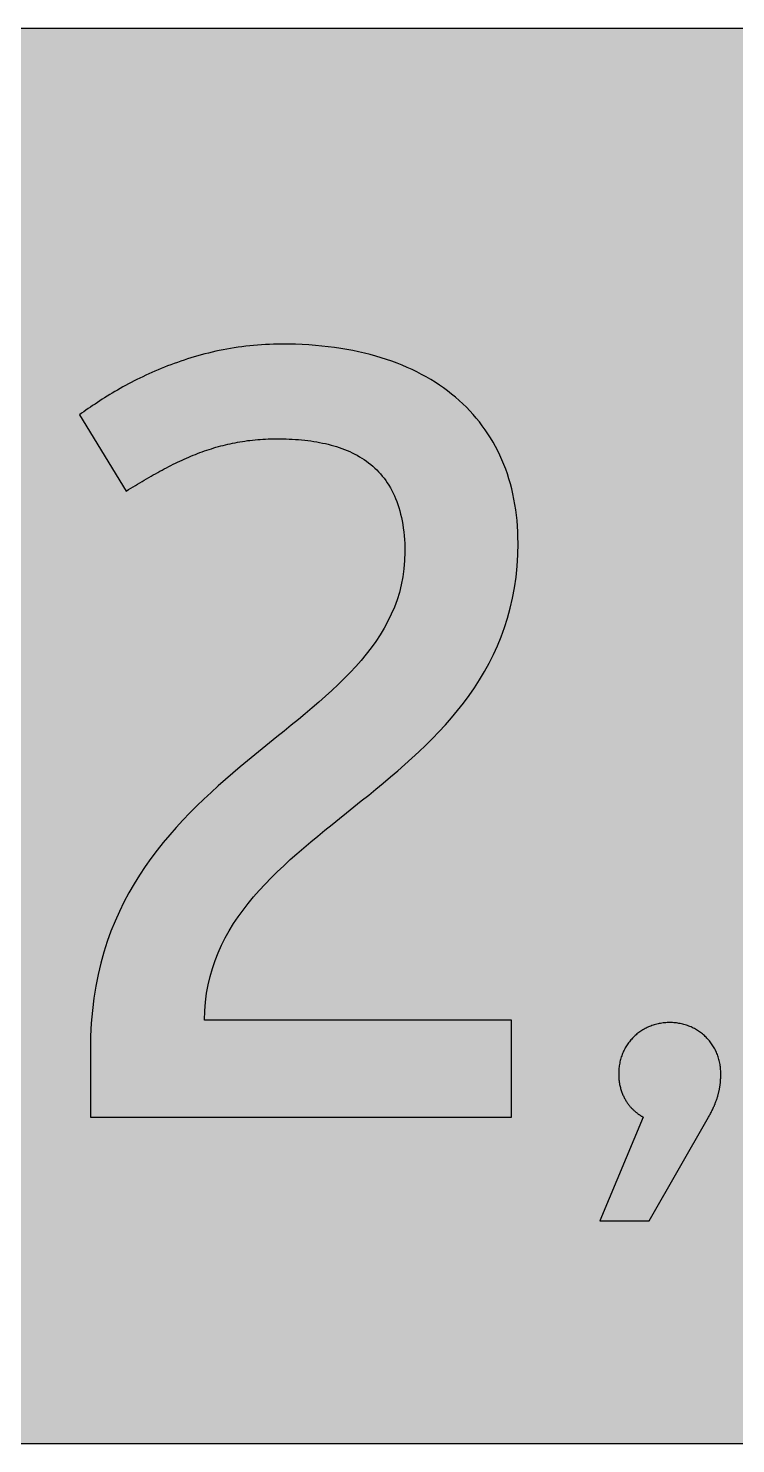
# Model space of a CAD drawing. Header units: millimetres. Extents: x 0 to 183, y 0 to 92.
# Drawn here: x 91.8 to 137.6, y 0.1 to 91.8 of the extents above; entities that cross this region are included whole.
import ezdxf

# ---------------------------------------------------------------- set-up
doc = ezdxf.new("R2010")
doc.units = ezdxf.units.MM

msp = doc.modelspace()

# ---------------------------------------------------------------- hatches: boundary and pattern name
for color, points in [(254, [(14.1633, 0.0536), (13.9878, 0.0533), (13.8125, 0.0559), (13.6373, 0.061), (13.462, 0.0686), (13.2893, 0.0787), (13.114, 0.0914), (12.9413, 0.1041), (12.7686, 0.1219), (12.5959, 0.1397), (12.4231, 0.16), (12.2504, 0.1829), (12.0777, 0.2057), (11.9075, 0.2337), (11.7373, 0.2616), (11.5672, 0.2921), (11.397, 0.3251), (11.2268, 0.3607), (11.0592, 0.3988), (10.8915, 0.4369), (10.7239, 0.4775), (10.5562, 0.5207), (10.3886, 0.5664), (10.2235, 0.6121), (10.0584, 0.6629), (9.8933, 0.7137), (9.7307, 0.7671), (9.5682, 0.8204), (9.4056, 0.8788), (9.2431, 0.9373), (9.083, 0.9982), (8.923, 1.0617), (8.763, 1.1252), (8.6055, 1.1938), (8.4455, 1.2624), (8.2906, 1.331), (8.1331, 1.4046), (7.9781, 1.4783), (7.8232, 1.5545), (7.6708, 1.6332), (7.5184, 1.7145), (7.366, 1.7958), (7.2161, 1.8796), (7.0663, 1.966), (6.919, 2.0523), (6.7716, 2.1438), (6.6243, 2.2352), (6.4795, 2.3266), (6.3348, 2.4232), (6.19, 2.5197), (6.0477, 2.6187), (5.908, 2.7178), (5.7683, 2.8194), (5.6286, 2.9235), (5.4915, 3.0302), (5.3543, 3.1369), (5.2197, 3.2461), (5.0851, 3.3579), (4.953, 3.4722), (4.8209, 3.5865), (4.6914, 3.7033), (4.5644, 3.8202), (4.4348, 3.9395), (4.3104, 4.0615), (4.1859, 4.1859), (4.0615, 4.3104), (3.9395, 4.4348), (3.8202, 4.5618), (3.7033, 4.6914), (3.5865, 4.8209), (3.4722, 4.953), (3.3579, 5.0851), (3.2487, 5.2197), (3.1369, 5.3543), (3.0302, 5.4915), (2.9235, 5.6286), (2.8194, 5.7683), (2.7178, 5.908), (2.6187, 6.0477), (2.5197, 6.19), (2.4232, 6.3348), (2.3266, 6.477), (2.2352, 6.6243), (2.1438, 6.7691), (2.0523, 6.9164), (1.966, 7.0663), (1.8796, 7.2161), (1.7958, 7.366), (1.7145, 7.5184), (1.6332, 7.6708), (1.5545, 7.8232), (1.4783, 7.9781), (1.4046, 8.1331), (1.331, 8.2906), (1.2598, 8.4455), (1.1913, 8.603), (1.1252, 8.763), (1.0592, 8.923), (0.9982, 9.083), (0.9373, 9.2431), (0.8763, 9.4056), (0.8204, 9.5682), (0.7645, 9.7307), (0.7112, 9.8933), (0.6604, 10.0584), (0.6121, 10.2235), (0.5639, 10.3911), (0.5207, 10.5562), (0.4775, 10.7239), (0.4343, 10.8915), (0.3962, 11.0592), (0.3607, 11.2268), (0.3251, 11.397), (0.2921, 11.5672), (0.2616, 11.7373), (0.2311, 11.9075), (0.2057, 12.0802), (0.1803, 12.2504), (0.1575, 12.4231), (0.1372, 12.5959), (0.1194, 12.7686), (0.1041, 12.9413), (0.0889, 13.1166), (0.0787, 13.2893), (0.0686, 13.4645), (0.061, 13.6373), (0.0559, 13.8125), (0.0508, 13.9878), (0.0508, 14.163), (0.0522, 77.6647), (0.0508, 77.8383), (0.0559, 78.0136), (0.061, 78.1888), (0.0686, 78.3641), (0.0787, 78.5368), (0.0889, 78.7121), (0.1041, 78.8848), (0.1194, 79.0575), (0.1372, 79.2302), (0.1575, 79.4029), (0.1803, 79.5757), (0.2057, 79.7458), (0.2311, 79.9186), (0.2616, 80.0887), (0.2921, 80.2589), (0.3251, 80.4291), (0.3607, 80.5967), (0.3962, 80.7669), (0.4343, 80.9346), (0.4775, 81.1022), (0.5207, 81.2698), (0.5639, 81.4349), (0.6121, 81.6026), (0.6604, 81.7677), (0.7112, 81.9302), (0.7645, 82.0953), (0.8204, 82.2579), (0.8763, 82.4205), (0.9373, 82.583), (0.9982, 82.743), (1.0592, 82.9031), (1.1252, 83.0631), (1.1913, 83.2206), (1.2598, 83.378), (1.331, 83.5355), (1.4046, 83.693), (1.4783, 83.8479), (1.5545, 84.0003), (1.6332, 84.1553), (1.7145, 84.3077), (1.7958, 84.4601), (1.8796, 84.6099), (1.966, 84.7598), (2.0523, 84.9071), (2.1438, 85.0544), (2.2352, 85.2018), (2.3266, 85.3465), (2.4232, 85.4913), (2.5197, 85.6336), (2.6187, 85.7758), (2.7178, 85.918), (2.8194, 86.0577), (2.9235, 86.1974), (3.0302, 86.3346), (3.1369, 86.4692), (3.2487, 86.6064), (3.3579, 86.7385), (3.4722, 86.8731), (3.5865, 87.0026), (3.7033, 87.1322), (3.8202, 87.2617), (3.9395, 87.3887), (4.0615, 87.5157), (4.1859, 87.6402), (4.3104, 87.7646), (4.4348, 87.884), (4.5644, 88.0059), (4.6914, 88.1228), (4.8209, 88.2396), (4.953, 88.3539), (5.0851, 88.4657), (5.2197, 88.5774), (5.3543, 88.6866), (5.4915, 88.7959), (5.6286, 88.9), (5.7683, 89.0041), (5.908, 89.1083), (6.0477, 89.2073), (6.19, 89.3064), (6.3348, 89.4029), (6.4795, 89.4994), (6.6243, 89.5909), (6.7716, 89.6823), (6.919, 89.7712), (7.0663, 89.8601), (7.2161, 89.9465), (7.366, 90.0303), (7.5184, 90.1116), (7.6708, 90.1929), (7.8232, 90.2691), (7.9781, 90.3478), (8.1331, 90.4215), (8.2906, 90.4951), (8.4455, 90.5637), (8.6055, 90.6323), (8.763, 90.7009), (8.923, 90.7644), (9.083, 90.8279), (9.2431, 90.8888), (9.4056, 90.9472), (9.5682, 91.0057), (9.7307, 91.059), (9.8933, 91.1123), (10.0584, 91.1657), (10.2235, 91.2139), (10.3886, 91.2597), (10.5562, 91.3054), (10.7239, 91.3486), (10.8915, 91.3892), (11.0592, 91.4298), (11.2268, 91.4654), (11.397, 91.501), (11.5672, 91.534), (11.7373, 91.5645), (11.9075, 91.5924), (12.0777, 91.6203), (12.2504, 91.6432), (12.4231, 91.6661), (12.5959, 91.6864), (12.7686, 91.7067), (12.9413, 91.7219), (13.114, 91.7346), (13.2893, 91.7473), (13.462, 91.7575), (13.6373, 91.7651), (13.8125, 91.7702), (13.9878, 91.7727), (14.163, 91.7753), (169.3855, 91.7758), (169.5602, 91.7727), (169.7355, 91.7702), (169.9108, 91.7651), (170.0835, 91.7575), (170.2587, 91.7473), (170.4315, 91.7346), (170.6067, 91.7219), (170.7794, 91.7067), (170.9522, 91.6864), (171.1249, 91.6661), (171.2976, 91.6432), (171.4678, 91.6203), (171.6405, 91.5924), (171.8107, 91.5645), (171.9809, 91.534), (172.151, 91.501), (172.3187, 91.4654), (172.4889, 91.4298), (172.6565, 91.3892), (172.8241, 91.3486), (172.9918, 91.3054), (173.1569, 91.2597), (173.3245, 91.2139), (173.4896, 91.1657), (173.6522, 91.1123), (173.8173, 91.059), (173.9798, 91.0057), (174.1424, 90.9472), (174.305, 90.8888), (174.465, 90.8279), (174.625, 90.7644), (174.785, 90.7009), (174.9425, 90.6323), (175.1025, 90.5637), (175.2575, 90.4951), (175.4149, 90.4215), (175.5699, 90.3478), (175.7248, 90.2691), (175.8772, 90.1929), (176.0296, 90.1116), (176.182, 90.0303), (176.3319, 89.9465), (176.4817, 89.8601), (176.6291, 89.7712), (176.7764, 89.6823), (176.9237, 89.5909), (177.0685, 89.4994), (177.2133, 89.4029), (177.358, 89.3064), (177.5003, 89.2073), (177.64, 89.1083), (177.7797, 89.0041), (177.9194, 88.9), (178.0565, 88.7959), (178.1937, 88.6866), (178.3283, 88.5774), (178.4629, 88.4657), (178.595, 88.3539), (178.7271, 88.2396), (178.8566, 88.1228), (178.9836, 88.0059), (179.1132, 87.884), (179.2376, 87.7646), (179.3621, 87.6402), (179.4866, 87.5157), (179.6085, 87.3887), (179.7279, 87.2617), (179.8447, 87.1322), (179.9615, 87.0026), (180.0758, 86.8731), (180.1901, 86.7385), (180.2994, 86.6064), (180.4111, 86.4692), (180.5178, 86.3346), (180.6245, 86.1974), (180.7261, 86.0577), (180.8302, 85.918), (180.9293, 85.7758), (181.0283, 85.6336), (181.1249, 85.4913), (181.2214, 85.3465), (181.3128, 85.2018), (181.4043, 85.0544), (181.4957, 84.9071), (181.5821, 84.7598), (181.6684, 84.6099), (181.7522, 84.4601), (181.8335, 84.3077), (181.9148, 84.1553), (181.991, 84.0003), (182.0697, 83.8479), (182.1434, 83.693), (182.2145, 83.5355), (182.2856, 83.378), (182.3542, 83.2206), (182.4228, 83.0631), (182.4863, 82.9031), (182.5498, 82.743), (182.6108, 82.583), (182.6692, 82.4205), (182.7276, 82.2579), (182.7809, 82.0953), (182.8343, 81.9302), (182.8851, 81.7677), (182.9359, 81.6026), (182.9816, 81.4349), (183.0273, 81.2698), (183.0705, 81.1022), (183.1111, 80.9346), (183.1492, 80.7669), (183.1873, 80.5967), (183.2229, 80.4291), (183.2559, 80.2589), (183.2864, 80.0887), (183.3143, 79.9186), (183.3397, 79.7458), (183.3651, 79.5757), (183.388, 79.4029), (183.4083, 79.2302), (183.4261, 79.0575), (183.4413, 78.8848), (183.4566, 78.7121), (183.4693, 78.5368), (183.4769, 78.3641), (183.4845, 78.1888), (183.4921, 78.0136), (183.4947, 77.8383), (183.4947, 77.663), (183.4967, 14.1647), (183.4947, 13.9878), (183.4921, 13.8125), (183.4845, 13.6373), (183.4769, 13.4645), (183.4693, 13.2893), (183.4566, 13.1166), (183.4413, 12.9413), (183.4261, 12.7686), (183.4083, 12.5959), (183.388, 12.4231), (183.3651, 12.2504), (183.3397, 12.0802), (183.3143, 11.9075), (183.2864, 11.7373), (183.2559, 11.5672), (183.2229, 11.397), (183.1873, 11.2268), (183.1492, 11.0592), (183.1111, 10.8915), (183.0705, 10.7239), (183.0273, 10.5562), (182.9816, 10.3911), (182.9359, 10.2235), (182.8851, 10.0584), (182.8343, 9.8933), (182.7809, 9.7307), (182.7276, 9.5682), (182.6692, 9.4056), (182.6108, 9.2431), (182.5498, 9.083), (182.4863, 8.923), (182.4228, 8.763), (182.3542, 8.603), (182.2856, 8.4455), (182.2145, 8.2906), (182.1434, 8.1331), (182.0697, 7.9781), (181.991, 7.8232), (181.9148, 7.6708), (181.8335, 7.5184), (181.7522, 7.366), (181.6684, 7.2161), (181.5821, 7.0663), (181.4957, 6.9164), (181.4043, 6.7691), (181.3128, 6.6243), (181.2214, 6.477), (181.1249, 6.3348), (181.0283, 6.19), (180.9293, 6.0477), (180.8302, 5.908), (180.7261, 5.7683), (180.6245, 5.6286), (180.5178, 5.4915), (180.4111, 5.3543), (180.2994, 5.2197), (180.1901, 5.0851), (180.0758, 4.953), (179.9615, 4.8209), (179.8447, 4.6914), (179.7279, 4.5618), (179.6085, 4.4348), (179.4866, 4.3104), (179.3621, 4.1859), (179.2376, 4.0615), (179.1132, 3.9395), (178.9836, 3.8202), (178.8566, 3.7033), (178.7271, 3.5865), (178.595, 3.4722), (178.4629, 3.3579), (178.3283, 3.2461), (178.1937, 3.1369), (178.0565, 3.0302), (177.9194, 2.9235), (177.7797, 2.8194), (177.64, 2.7178), (177.5003, 2.6187), (177.358, 2.5197), (177.2133, 2.4232), (177.0685, 2.3266), (176.9237, 2.2352), (176.7764, 2.1438), (176.6291, 2.0523), (176.4817, 1.966), (176.3319, 1.8796), (176.182, 1.7958), (176.0296, 1.7145), (175.8772, 1.6332), (175.7248, 1.5545), (175.5699, 1.4783), (175.4149, 1.4046), (175.2575, 1.331), (175.1025, 1.2624), (174.9425, 1.1938), (174.785, 1.1252), (174.625, 1.0617), (174.465, 0.9982), (174.305, 0.9373), (174.1424, 0.8788), (173.9798, 0.8204), (173.8173, 0.7671), (173.6522, 0.7137), (173.4896, 0.6629), (173.3245, 0.6121), (173.1569, 0.5664), (172.9918, 0.5207), (172.8241, 0.4775), (172.6565, 0.4369), (172.4889, 0.3988), (172.3187, 0.3607), (172.151, 0.3251), (171.9809, 0.2921), (171.8107, 0.2616), (171.6405, 0.2337), (171.4678, 0.2057), (171.2976, 0.1829), (171.1249, 0.16), (170.9522, 0.1397), (170.7794, 0.1219), (170.6067, 0.1041), (170.4315, 0.0914), (170.2587, 0.0787), (170.0835, 0.0686), (169.9108, 0.061), (169.7355, 0.0559), (169.5602, 0.0533), (169.385, 0.0533)]), (59, [(107.8618, 65.1753), (108.0694, 65.1739), (108.2751, 65.1688), (108.4809, 65.1637), (108.6866, 65.1561), (108.8898, 65.1459), (109.093, 65.1332), (109.2937, 65.1205), (109.4943, 65.1027), (109.6924, 65.0824), (109.8906, 65.0596), (110.0861, 65.0342), (110.2792, 65.0037), (110.4722, 64.9732), (110.6627, 64.9402), (110.8507, 64.9021), (111.0361, 64.8614), (111.2215, 64.8183), (111.4019, 64.77), (111.5822, 64.7192), (111.76, 64.6659), (111.9353, 64.6074), (112.108, 64.5465), (112.2807, 64.483), (112.4483, 64.4144), (112.6134, 64.3433), (112.776, 64.2671), (112.936, 64.1883), (113.091, 64.1045), (113.2459, 64.0156), (113.3983, 63.9242), (113.5456, 63.8277), (113.6904, 63.7286), (113.8301, 63.6219), (113.9698, 63.5127), (114.1044, 63.4009), (114.234, 63.2816), (114.3635, 63.1596), (114.4854, 63.0326), (114.6073, 62.9006), (114.7242, 62.7634), (114.8359, 62.6212), (114.9452, 62.4738), (115.0493, 62.3214), (115.1509, 62.164), (115.2449, 62.0014), (115.3389, 61.8338), (115.4252, 61.661), (115.509, 61.4832), (115.5878, 61.3004), (115.664, 61.1099), (115.7326, 60.9143), (115.7986, 60.7136), (115.8596, 60.5079), (115.9129, 60.2945), (115.9637, 60.0761), (116.0094, 59.8526), (116.0501, 59.624), (116.0856, 59.3852), (116.1161, 59.1439), (116.1415, 58.895), (116.1593, 58.641), (116.1745, 58.3794), (116.1821, 58.1101), (116.1847, 57.8358), (116.1694, 57.2846), (116.1263, 56.7487), (116.0551, 56.2254), (115.9561, 55.7149), (115.8316, 55.2196), (115.6818, 54.7345), (115.5065, 54.262), (115.3084, 53.7997), (115.0899, 53.3476), (114.8486, 52.9057), (114.5845, 52.4713), (114.3025, 52.0471), (114.0028, 51.6306), (113.6853, 51.2191), (113.35, 50.8152), (112.9995, 50.4165), (112.6338, 50.0228), (112.2553, 49.6341), (111.8616, 49.2506), (111.4552, 48.8671), (111.0412, 48.4886), (110.6145, 48.1127), (110.1776, 47.7368), (109.7331, 47.3608), (109.2835, 46.9849), (108.8238, 46.609), (108.3615, 46.2331), (107.8916, 45.8546), (107.4191, 45.4736), (106.9442, 45.0875), (106.4692, 44.6989), (105.9917, 44.3078), (105.5141, 43.909), (105.0366, 43.5051), (104.5616, 43.0962), (104.0892, 42.6796), (103.6218, 42.2554), (103.157, 41.8211), (102.6998, 41.3791), (102.2477, 40.9296), (101.8032, 40.4673), (101.3663, 39.9948), (100.9421, 39.5122), (100.5256, 39.0169), (100.1192, 38.5089), (99.728, 37.9857), (99.347, 37.4523), (98.9813, 36.9011), (98.6307, 36.3347), (98.2955, 35.7556), (97.978, 35.1561), (97.6782, 34.5415), (97.3963, 33.909), (97.1347, 33.2588), (96.8934, 32.5882), (96.6724, 31.8973), (96.4743, 31.1861), (96.299, 30.4571), (96.1492, 29.7028), (96.0247, 28.9281), (95.9256, 28.1305), (95.8545, 27.3075), (95.8113, 26.4643), (95.7961, 25.593), (95.7972, 21.2203), (123.1015, 21.2203), (123.1015, 27.4983), (103.2055, 27.4983), (103.218, 28.0949), (103.2637, 28.6766), (103.3348, 29.243), (103.4313, 29.7942), (103.5558, 30.3327), (103.7057, 30.8559), (103.8809, 31.3665), (104.0765, 31.8668), (104.2975, 32.3545), (104.5362, 32.832), (104.7979, 33.2969), (105.0798, 33.7541), (105.3795, 34.2011), (105.6945, 34.638), (106.0298, 35.0698), (106.3803, 35.4914), (106.7435, 35.908), (107.122, 36.3169), (107.5131, 36.7208), (107.917, 37.117), (108.331, 37.5107), (108.7577, 37.9019), (109.1895, 38.288), (109.634, 38.6715), (110.0836, 39.0525), (110.5408, 39.431), (111.0031, 39.8094), (111.4679, 40.1879), (111.9403, 40.5663), (112.4128, 40.9448), (112.8878, 41.3233), (113.3627, 41.7068), (113.8403, 42.0903), (114.3152, 42.4764), (114.7877, 42.8676), (115.2576, 43.2638), (115.7249, 43.6626), (116.1872, 44.0665), (116.6444, 44.4779), (117.094, 44.897), (117.536, 45.3212), (117.9703, 45.753), (118.397, 46.195), (118.811, 46.6446), (119.2149, 47.1018), (119.6061, 47.5717), (119.9845, 48.0517), (120.3477, 48.5419), (120.6983, 49.0449), (121.031, 49.5605), (121.3485, 50.0888), (121.6482, 50.6298), (121.9276, 51.1861), (122.1892, 51.755), (122.4305, 52.3418), (122.649, 52.9438), (122.8471, 53.561), (123.0198, 54.1985), (123.1697, 54.8513), (123.2941, 55.5219), (123.3932, 56.2127), (123.4643, 56.9214), (123.5075, 57.6504), (123.5227, 58.4022), (123.5202, 58.7756), (123.5075, 59.1464), (123.4846, 59.5122), (123.4567, 59.8703), (123.4186, 60.2259), (123.3729, 60.579), (123.3195, 60.9244), (123.2586, 61.2648), (123.19, 61.6001), (123.1113, 61.9328), (123.0249, 62.2579), (122.9335, 62.578), (122.8319, 62.8955), (122.7226, 63.2054), (122.6058, 63.5102), (122.4813, 63.8124), (122.3467, 64.1071), (122.207, 64.3966), (122.0597, 64.6811), (121.9048, 64.958), (121.7422, 65.2323), (121.572, 65.5015), (121.3942, 65.7631), (121.2088, 66.0197), (121.0158, 66.2711), (120.8176, 66.5175), (120.6094, 66.7588), (120.396, 66.9925), (120.175, 67.2211), (119.9439, 67.4446), (119.7102, 67.6605), (119.4664, 67.8713), (119.2174, 68.0771), (118.9609, 68.2777), (118.6967, 68.4708), (118.425, 68.6587), (118.1481, 68.8391), (117.8636, 69.0143), (117.5715, 69.1845), (117.2743, 69.3471), (116.9695, 69.5046), (116.6571, 69.6544), (116.3396, 69.7992), (116.017, 69.9364), (115.6843, 70.0684), (115.3465, 70.1954), (115.0036, 70.3123), (114.6531, 70.4266), (114.2975, 70.5307), (113.9342, 70.6298), (113.5659, 70.7238), (113.19, 70.8101), (112.8065, 70.8889), (112.4204, 70.9625), (112.0267, 71.0286), (111.6254, 71.087), (111.219, 71.1403), (110.8075, 71.186), (110.3909, 71.2241), (109.9668, 71.2546), (109.5375, 71.28), (109.1006, 71.2978), (108.6612, 71.308), (108.2142, 71.313), (107.9475, 71.3105), (107.6808, 71.3054), (107.4166, 71.2953), (107.155, 71.2826), (106.8959, 71.2673), (106.6368, 71.2495), (106.3828, 71.2267), (106.1263, 71.2013), (105.8748, 71.1733), (105.6234, 71.1429), (105.3744, 71.1073), (105.1281, 71.0692), (104.8817, 71.0311), (104.6404, 70.9879), (104.3991, 70.9422), (104.1578, 70.8939), (103.9216, 70.8431), (103.6853, 70.7898), (103.4517, 70.7339), (103.2205, 70.6755), (102.9894, 70.6145), (102.7633, 70.551), (102.5373, 70.485), (102.3112, 70.419), (102.0902, 70.3504), (101.8718, 70.2793), (101.6533, 70.2056), (101.4374, 70.1294), (101.2241, 70.0532), (101.0107, 69.9745), (100.8024, 69.8957), (100.5942, 69.8119), (100.3884, 69.7281), (100.1852, 69.6443), (99.982, 69.5579), (99.7839, 69.4715), (99.5858, 69.3801), (99.3902, 69.2912), (99.1972, 69.1998), (99.0067, 69.1083), (98.8187, 69.0143), (98.6307, 68.9204), (98.4479, 68.8238), (98.265, 68.7273), (98.0846, 68.6308), (97.9068, 68.5317), (97.7316, 68.4352), (97.5563, 68.3362), (97.3861, 68.2371), (97.216, 68.1355), (97.0509, 68.0364), (96.8858, 67.9348), (96.7232, 67.8332), (96.5632, 67.7342), (96.4057, 67.6326), (96.2508, 67.531), (96.0984, 67.4294), (95.946, 67.3278), (95.7986, 67.2262), (95.6513, 67.1271), (95.5065, 67.0255), (95.3668, 66.9265), (95.2271, 66.8249), (95.09, 66.7258), (98.1244, 61.7883), (98.2726, 61.8795), (98.4199, 61.9709), (98.5672, 62.0624), (98.7146, 62.1513), (98.8593, 62.2402), (99.0067, 62.3265), (99.1514, 62.4129), (99.2962, 62.4992), (99.441, 62.5856), (99.5858, 62.6694), (99.7306, 62.7507), (99.8753, 62.8345), (100.0176, 62.9133), (100.1624, 62.9945), (100.3046, 63.0733), (100.4494, 63.1495), (100.5916, 63.2257), (100.7339, 63.3019), (100.8786, 63.3755), (101.0209, 63.4492), (101.1631, 63.5203), (101.3079, 63.5889), (101.4501, 63.66), (101.5949, 63.7261), (101.7397, 63.7946), (101.8819, 63.8581), (102.0267, 63.9216), (102.1715, 63.9851), (102.3163, 64.0461), (102.4611, 64.1071), (102.6084, 64.1655), (102.7532, 64.2214), (102.9005, 64.2772), (103.0478, 64.3306), (103.1951, 64.3839), (103.3424, 64.4347), (103.4923, 64.483), (103.6422, 64.5312), (103.792, 64.5795), (103.9419, 64.6227), (104.0943, 64.6659), (104.2467, 64.709), (104.3991, 64.7471), (104.554, 64.7852), (104.709, 64.8233), (104.8639, 64.8589), (105.0214, 64.8919), (105.1789, 64.9224), (105.3363, 64.9529), (105.4964, 64.9808), (105.6564, 65.0062), (105.8189, 65.0316), (105.9815, 65.0545), (106.1466, 65.0748), (106.3117, 65.0926), (106.4793, 65.1104), (106.647, 65.1256), (106.8146, 65.1383), (106.9873, 65.1485), (107.1575, 65.1586), (107.3328, 65.1637), (107.5055, 65.1688), (107.6833, 65.1739), (107.8611, 65.1739)]), (59, [(130.0508, 24.034), (130.0505, 23.9497), (130.0531, 23.8684), (130.0556, 23.7896), (130.0632, 23.7109), (130.0683, 23.6347), (130.0785, 23.5585), (130.0886, 23.4848), (130.0988, 23.4112), (130.1115, 23.3401), (130.1267, 23.2689), (130.142, 23.2004), (130.1572, 23.1343), (130.175, 23.0683), (130.1928, 23.0022), (130.2131, 22.9387), (130.2334, 22.8778), (130.2563, 22.8168), (130.2791, 22.7584), (130.302, 22.7), (130.3274, 22.6416), (130.3528, 22.5857), (130.3782, 22.5323), (130.4061, 22.479), (130.4315, 22.4257), (130.462, 22.3749), (130.49, 22.3266), (130.5204, 22.2783), (130.5484, 22.2301), (130.5789, 22.1844), (130.6093, 22.1386), (130.6424, 22.0955), (130.6728, 22.0523), (130.7059, 22.0091), (130.7389, 21.9685), (130.7694, 21.9304), (130.8024, 21.8923), (130.8354, 21.8542), (130.8684, 21.8186), (130.9014, 21.783), (130.9345, 21.75), (130.9675, 21.717), (131.0005, 21.684), (131.0335, 21.6535), (131.0665, 21.623), (131.0996, 21.5951), (131.1326, 21.5646), (131.1631, 21.5392), (131.1961, 21.5138), (131.2266, 21.4884), (131.2596, 21.463), (131.2901, 21.4401), (131.3205, 21.4173), (131.3485, 21.397), (131.379, 21.3766), (131.4069, 21.3563), (131.4348, 21.3385), (131.4628, 21.3208), (131.4882, 21.303), (131.5136, 21.2877), (131.539, 21.2725), (131.5644, 21.2573), (131.5872, 21.2446), (131.6101, 21.2319), (131.6304, 21.2192), (128.8161, 14.5023), (132.0271, 14.5023), (135.8801, 21.2203), (135.9129, 21.2801), (135.9459, 21.3385), (135.9789, 21.397), (136.0094, 21.4554), (136.0399, 21.5138), (136.0703, 21.5722), (136.0983, 21.6281), (136.1262, 21.684), (136.1516, 21.7399), (136.177, 21.7957), (136.2024, 21.8516), (136.2253, 21.905), (136.2507, 21.9583), (136.271, 22.0116), (136.2939, 22.065), (136.3142, 22.1183), (136.3345, 22.1691), (136.3548, 22.2199), (136.3726, 22.2707), (136.3904, 22.3215), (136.4082, 22.3698), (136.4234, 22.4206), (136.4386, 22.4688), (136.4539, 22.5171), (136.4691, 22.5654), (136.4818, 22.6111), (136.4945, 22.6593), (136.5072, 22.7051), (136.5199, 22.7508), (136.5301, 22.7965), (136.5402, 22.8422), (136.5504, 22.8854), (136.5606, 22.9286), (136.5707, 22.9718), (136.5783, 23.0149), (136.586, 23.0581), (136.5936, 23.0988), (136.6012, 23.1394), (136.6063, 23.18), (136.6139, 23.2207), (136.619, 23.2613), (136.6241, 23.2994), (136.6291, 23.3375), (136.6342, 23.3756), (136.6393, 23.4137), (136.6418, 23.4518), (136.6469, 23.4874), (136.6495, 23.5229), (136.652, 23.5585), (136.6545, 23.5941), (136.6571, 23.6296), (136.6596, 23.6626), (136.6596, 23.6957), (136.6622, 23.7287), (136.6647, 23.7617), (136.6647, 23.7947), (136.6647, 23.8252), (136.6672, 23.8582), (136.6672, 23.8887), (136.6672, 23.9166), (136.6672, 23.9471), (136.6672, 23.9751), (136.6672, 24.0055), (136.6672, 24.0335), (136.6672, 24.1198), (136.6647, 24.2062), (136.6596, 24.2926), (136.652, 24.3789), (136.6418, 24.4653), (136.6317, 24.5491), (136.619, 24.6304), (136.6037, 24.7142), (136.586, 24.7955), (136.5682, 24.8768), (136.5453, 24.9555), (136.525, 25.0342), (136.4996, 25.113), (136.4742, 25.1892), (136.4463, 25.2654), (136.4158, 25.3416), (136.3828, 25.4152), (136.3497, 25.4889), (136.3167, 25.56), (136.2786, 25.6311), (136.2405, 25.7023), (136.1999, 25.7708), (136.1592, 25.8394), (136.1161, 25.9055), (136.0729, 25.969), (136.0246, 26.035), (135.9789, 26.096), (135.9281, 26.1595), (135.8773, 26.2179), (135.8265, 26.2788), (135.7732, 26.3347), (135.7173, 26.3906), (135.6614, 26.4465), (135.603, 26.4998), (135.5446, 26.5532), (135.4861, 26.604), (135.4226, 26.6522), (135.3617, 26.7005), (135.2956, 26.7462), (135.2321, 26.7894), (135.1661, 26.8326), (135.0975, 26.8757), (135.0289, 26.9138), (134.9578, 26.9519), (134.8867, 26.99), (134.8156, 27.0256), (134.7419, 27.0586), (134.6683, 27.0891), (134.5946, 27.1196), (134.5184, 27.1475), (134.4397, 27.1729), (134.3609, 27.1983), (134.2822, 27.2212), (134.2034, 27.2415), (134.1222, 27.2618), (134.0409, 27.2771), (133.9571, 27.2923), (133.8758, 27.305), (133.792, 27.3177), (133.7056, 27.3253), (133.6218, 27.3329), (133.5354, 27.338), (133.4465, 27.3431), (133.3602, 27.3431), (133.2713, 27.3431), (133.1849, 27.338), (133.0985, 27.3329), (133.0122, 27.3253), (132.9284, 27.3177), (132.8445, 27.305), (132.7607, 27.2923), (132.6794, 27.2771), (132.5982, 27.2618), (132.5169, 27.2415), (132.4356, 27.2212), (132.3569, 27.1983), (132.2781, 27.1729), (132.2019, 27.1475), (132.1257, 27.1196), (132.0495, 27.0891), (131.9759, 27.0586), (131.9022, 27.0256), (131.8311, 26.99), (131.76, 26.9519), (131.6914, 26.9138), (131.6228, 26.8757), (131.5542, 26.8326), (131.4882, 26.7894), (131.4221, 26.7462), (131.3586, 26.7005), (131.2951, 26.6522), (131.2342, 26.604), (131.1732, 26.5532), (131.1148, 26.4998), (131.0564, 26.4465), (131.0005, 26.3906), (130.9472, 26.3347), (130.8913, 26.2788), (130.8405, 26.2179), (130.7897, 26.1595), (130.7414, 26.096), (130.6932, 26.035), (130.6474, 25.969), (130.6017, 25.9055), (130.5585, 25.8394), (130.5179, 25.7708), (130.4773, 25.7023), (130.4392, 25.6311), (130.4036, 25.56), (130.368, 25.4889), (130.335, 25.4152), (130.302, 25.3416), (130.2741, 25.2654), (130.2461, 25.1892), (130.2182, 25.113), (130.1953, 25.0342), (130.1725, 24.9555), (130.1496, 24.8768), (130.1318, 24.7955), (130.114, 24.7142), (130.0988, 24.6304), (130.0861, 24.5491), (130.0759, 24.4653), (130.0658, 24.3789), (130.0582, 24.2926), (130.0531, 24.2062), (130.0505, 24.1198), (130.0505, 24.0335)])]:
    msp.add_hatch(color=color).paths.add_polyline_path(points)
h = msp.add_hatch(color=59)
h.paths.add_polyline_path([(14.1633, 3.5814), (13.8887, 3.5839), (13.6169, 3.5941), (13.3477, 3.6119), (13.081, 3.6347), (12.8143, 3.6652), (12.5501, 3.7033), (12.2885, 3.7465), (12.0294, 3.7948), (11.7729, 3.8506), (11.5164, 3.9141), (11.2649, 3.9827), (11.016, 4.0564), (10.7671, 4.1351), (10.5232, 4.2215), (10.2819, 4.3129), (10.0432, 4.412), (9.8069, 4.5161), (9.5733, 4.6228), (9.3447, 4.7371), (9.1186, 4.8565), (8.8951, 4.9809), (8.6741, 5.113), (8.4582, 5.2476), (8.2448, 5.3873), (8.0366, 5.5321), (7.8308, 5.682), (7.6276, 5.8369), (7.4295, 5.9969), (7.2365, 6.1595), (7.046, 6.3297), (6.8605, 6.5024), (6.6777, 6.6802), (6.5024, 6.8605), (6.3271, 7.046), (6.1595, 7.2365), (5.9969, 7.432), (5.8369, 7.6302), (5.682, 7.8308), (5.5321, 8.0366), (5.3873, 8.2448), (5.2451, 8.4582), (5.1105, 8.6741), (4.9809, 8.8951), (4.8565, 9.1186), (4.7371, 9.3447), (4.6228, 9.5758), (4.5136, 9.8069), (4.4094, 10.0432), (4.3129, 10.2819), (4.2215, 10.5232), (4.1351, 10.7696), (4.0538, 11.016), (3.9802, 11.2649), (3.9116, 11.5189), (3.8506, 11.7729), (3.7948, 12.0294), (3.744, 12.2911), (3.7008, 12.5527), (3.6627, 12.8143), (3.6322, 13.081), (3.6093, 13.3502), (3.5916, 13.6195), (3.5814, 13.8913), (3.5789, 14.163), (3.58, 77.6647), (3.5814, 77.9374), (3.5916, 78.2091), (3.6093, 78.4784), (3.6322, 78.7451), (3.6627, 79.0118), (3.7008, 79.2759), (3.744, 79.5376), (3.7948, 79.7966), (3.8506, 80.0532), (3.9116, 80.3072), (3.9802, 80.5612), (4.0538, 80.8101), (4.1351, 81.0565), (4.2215, 81.3029), (4.3129, 81.5442), (4.4094, 81.7829), (4.5136, 82.0191), (4.6228, 82.2503), (4.7371, 82.4814), (4.8565, 82.7075), (4.9809, 82.931), (5.1105, 83.152), (5.2451, 83.3679), (5.3873, 83.5812), (5.5321, 83.7895), (5.682, 83.9953), (5.8369, 84.1959), (5.9969, 84.394), (6.1595, 84.5896), (6.3271, 84.7801), (6.5024, 84.9655), (6.6777, 85.1459), (6.8605, 85.3237), (7.046, 85.4964), (7.2365, 85.6666), (7.4295, 85.8291), (7.6276, 85.9892), (7.8308, 86.1441), (8.0366, 86.294), (8.2448, 86.4387), (8.4582, 86.5784), (8.6741, 86.7156), (8.8951, 86.8451), (9.1186, 86.9696), (9.3447, 87.089), (9.5733, 87.2033), (9.8069, 87.3125), (10.0432, 87.4141), (10.2819, 87.5132), (10.5232, 87.6046), (10.7671, 87.691), (11.016, 87.7697), (11.2649, 87.8459), (11.5164, 87.9145), (11.7729, 87.9754), (12.0294, 88.0313), (12.2885, 88.0821), (12.5501, 88.1253), (12.8143, 88.1609), (13.081, 88.1913), (13.3477, 88.2167), (13.6169, 88.232), (13.8887, 88.2421), (14.163, 88.2472), (169.3855, 88.2481), (169.6568, 88.2421), (169.9285, 88.232), (170.1978, 88.2167), (170.467, 88.1913), (170.7312, 88.1609), (170.9953, 88.1253), (171.257, 88.0821), (171.5186, 88.0313), (171.7751, 87.9754), (172.0291, 87.9145), (172.2831, 87.8459), (172.532, 87.7697), (172.7784, 87.691), (173.0223, 87.6046), (173.2661, 87.5132), (173.5049, 87.4141), (173.7411, 87.3125), (173.9722, 87.2033), (174.2034, 87.089), (174.4294, 86.9696), (174.6529, 86.8451), (174.8714, 86.7156), (175.0898, 86.5784), (175.3006, 86.4387), (175.5115, 86.294), (175.7172, 86.1441), (175.9179, 85.9892), (176.116, 85.8291), (176.3116, 85.6666), (176.4995, 85.4964), (176.6875, 85.3237), (176.8678, 85.1459), (177.0456, 84.9655), (177.2183, 84.7801), (177.386, 84.5896), (177.5511, 84.394), (177.7111, 84.1959), (177.866, 83.9953), (178.0159, 83.7895), (178.1607, 83.5812), (178.3004, 83.3679), (178.435, 83.152), (178.5645, 82.931), (178.6915, 82.7075), (178.8109, 82.4814), (178.9252, 82.2503), (179.0319, 82.0191), (179.136, 81.7829), (179.2326, 81.5442), (179.3265, 81.3029), (179.4104, 81.0565), (179.4916, 80.8101), (179.5653, 80.5612), (179.6339, 80.3072), (179.6974, 80.0532), (179.7533, 79.7966), (179.8015, 79.5376), (179.8447, 79.2759), (179.8828, 79.0118), (179.9133, 78.7451), (179.9361, 78.4784), (179.9539, 78.2091), (179.9641, 77.9374), (179.9666, 77.663), (179.9689, 14.1647), (179.9641, 13.8913), (179.9539, 13.6195), (179.9361, 13.3502), (179.9133, 13.081), (179.8828, 12.8143), (179.8447, 12.5527), (179.8015, 12.2911), (179.7533, 12.0294), (179.6974, 11.7729), (179.6339, 11.5189), (179.5653, 11.2649), (179.4916, 11.016), (179.4104, 10.7696), (179.3265, 10.5232), (179.2326, 10.2819), (179.136, 10.0432), (179.0319, 9.8069), (178.9252, 9.5758), (178.8109, 9.3447), (178.6915, 9.1186), (178.5645, 8.8951), (178.435, 8.6741), (178.3004, 8.4582), (178.1607, 8.2448), (178.0159, 8.0366), (177.866, 7.8308), (177.7111, 7.6302), (177.5511, 7.432), (177.386, 7.2365), (177.2183, 7.046), (177.0456, 6.8605), (176.8678, 6.6802), (176.6875, 6.5024), (176.4995, 6.3297), (176.3116, 6.1595), (176.116, 5.9969), (175.9179, 5.8369), (175.7172, 5.682), (175.5115, 5.5321), (175.3006, 5.3873), (175.0898, 5.2476), (174.8714, 5.113), (174.6529, 4.9809), (174.4294, 4.8565), (174.2034, 4.7371), (173.9722, 4.6228), (173.7411, 4.5161), (173.5049, 4.412), (173.2661, 4.3129), (173.0223, 4.2215), (172.7784, 4.1351), (172.532, 4.0564), (172.2831, 3.9827), (172.0291, 3.9141), (171.7751, 3.8506), (171.5186, 3.7948), (171.257, 3.7465), (170.9953, 3.7033), (170.7312, 3.6652), (170.467, 3.6347), (170.1978, 3.6119), (169.9285, 3.5941), (169.6568, 3.5839), (169.385, 3.5789)])
h.paths.add_polyline_path([(14.1633, 8.8731), (14.0259, 8.8748), (13.8887, 8.8798), (13.7541, 8.8875), (13.622, 8.9002), (13.4874, 8.9154), (13.3553, 8.9332), (13.2258, 8.9535), (13.0962, 8.9789), (12.9667, 9.0068), (12.8397, 9.0373), (12.7127, 9.0729), (12.5882, 9.1084), (12.4663, 9.1491), (12.3419, 9.1923), (12.2225, 9.238), (12.1031, 9.2888), (11.9837, 9.3396), (11.8694, 9.3929), (11.7526, 9.4513), (11.6408, 9.5098), (11.5291, 9.5733), (11.4198, 9.6368), (11.3106, 9.7053), (11.2039, 9.7765), (11.0998, 9.8476), (10.9957, 9.9238), (10.8966, 10), (10.7975, 10.0787), (10.6985, 10.1625), (10.6045, 10.2464), (10.5105, 10.3327), (10.4216, 10.4216), (10.3327, 10.5131), (10.2464, 10.6045), (10.16, 10.701), (10.0787, 10.7975), (10, 10.8966), (9.9212, 10.9982), (9.8476, 11.0998), (9.7739, 11.2039), (9.7053, 11.3106), (9.6368, 11.4198), (9.5707, 11.5291), (9.5098, 11.6408), (9.4488, 11.7551), (9.3929, 11.8694), (9.337, 11.9863), (9.2862, 12.1031), (9.238, 12.2225), (9.1923, 12.3444), (9.1491, 12.4663), (9.1084, 12.5908), (9.0703, 12.7152), (9.0373, 12.8397), (9.0068, 12.9692), (8.9789, 13.0962), (8.9535, 13.2258), (8.9306, 13.3579), (8.9129, 13.4899), (8.8976, 13.622), (8.8849, 13.7566), (8.8773, 13.8913), (8.8722, 14.0259), (8.8697, 14.163), (8.8717, 77.6647), (8.8722, 77.8002), (8.8773, 77.9348), (8.8849, 78.0694), (8.8976, 78.2041), (8.9129, 78.3361), (8.9306, 78.4682), (8.9535, 78.6003), (8.9789, 78.7298), (9.0068, 78.8594), (9.0373, 78.9864), (9.0703, 79.1108), (9.1084, 79.2378), (9.1491, 79.3598), (9.1923, 79.4817), (9.238, 79.6036), (9.2862, 79.723), (9.337, 79.8398), (9.3929, 79.9567), (9.4488, 80.071), (9.5098, 80.1853), (9.5707, 80.297), (9.6368, 80.4062), (9.7053, 80.5155), (9.7739, 80.6221), (9.8476, 80.7263), (9.9212, 80.8279), (10, 80.9295), (10.0787, 81.0285), (10.16, 81.1251), (10.2464, 81.2216), (10.3327, 81.313), (10.4216, 81.4045), (10.5105, 81.4934), (10.6045, 81.5797), (10.6985, 81.6635), (10.7975, 81.7474), (10.8966, 81.8261), (10.9957, 81.9023), (11.0998, 81.9785), (11.2039, 82.0522), (11.3106, 82.1207), (11.4198, 82.1893), (11.5291, 82.2528), (11.6408, 82.3163), (11.7526, 82.3747), (11.8694, 82.4332), (11.9837, 82.4865), (12.1031, 82.5398), (12.2225, 82.5881), (12.3419, 82.6338), (12.4663, 82.677), (12.5882, 82.7176), (12.7127, 82.7532), (12.8397, 82.7888), (12.9667, 82.8192), (13.0962, 82.8472), (13.2258, 82.8726), (13.3553, 82.8929), (13.4874, 82.9132), (13.622, 82.9285), (13.7541, 82.9386), (13.8887, 82.9488), (14.0259, 82.9539), (14.163, 82.9539), (169.3855, 82.9564), (169.5221, 82.9539), (169.6568, 82.9488), (169.7914, 82.9386), (169.926, 82.9285), (170.0581, 82.9132), (170.1902, 82.8929), (170.3222, 82.8726), (170.4518, 82.8472), (170.5788, 82.8192), (170.7058, 82.7888), (170.8328, 82.7532), (170.9572, 82.7176), (171.0817, 82.677), (171.2036, 82.6338), (171.3255, 82.5881), (171.4449, 82.5398), (171.5618, 82.4865), (171.6786, 82.4332), (171.7929, 82.3747), (171.9072, 82.3163), (172.019, 82.2528), (172.1282, 82.1893), (172.2374, 82.1207), (172.3441, 82.0522), (172.4482, 81.9785), (172.5498, 81.9023), (172.6514, 81.8261), (172.7505, 81.7474), (172.847, 81.6635), (172.9435, 81.5797), (173.035, 81.4934), (173.1264, 81.4045), (173.2153, 81.313), (173.3017, 81.2216), (173.3855, 81.1251), (173.4668, 81.0285), (173.548, 80.9295), (173.6242, 80.8279), (173.7004, 80.7263), (173.7716, 80.6221), (173.8427, 80.5155), (173.9113, 80.4062), (173.9748, 80.297), (174.0383, 80.1853), (174.0967, 80.071), (174.1551, 79.9567), (174.2084, 79.8398), (174.2592, 79.723), (174.31, 79.6036), (174.3558, 79.4817), (174.3989, 79.3598), (174.437, 79.2378), (174.4751, 79.1108), (174.5082, 78.9864), (174.5412, 78.8594), (174.5691, 78.7298), (174.5945, 78.6003), (174.6148, 78.4682), (174.6326, 78.3361), (174.6479, 78.2041), (174.6606, 78.0694), (174.6682, 77.9348), (174.6733, 77.8002), (174.6758, 77.663), (174.6772, 14.1647), (174.6733, 14.0259), (174.6682, 13.8913), (174.6606, 13.7566), (174.6479, 13.622), (174.6326, 13.4899), (174.6148, 13.3579), (174.5945, 13.2258), (174.5691, 13.0962), (174.5412, 12.9692), (174.5082, 12.8397), (174.4751, 12.7152), (174.437, 12.5908), (174.3989, 12.4663), (174.3558, 12.3444), (174.31, 12.2225), (174.2592, 12.1031), (174.2084, 11.9863), (174.1551, 11.8694), (174.0967, 11.7551), (174.0383, 11.6408), (173.9748, 11.5291), (173.9113, 11.4198), (173.8427, 11.3106), (173.7716, 11.2039), (173.7004, 11.0998), (173.6242, 10.9982), (173.548, 10.8966), (173.4668, 10.7975), (173.3855, 10.701), (173.3017, 10.6045), (173.2153, 10.5131), (173.1264, 10.4216), (173.035, 10.3327), (172.9435, 10.2464), (172.847, 10.1625), (172.7505, 10.0787), (172.6514, 10), (172.5498, 9.9238), (172.4482, 9.8476), (172.3441, 9.7765), (172.2374, 9.7053), (172.1282, 9.6368), (172.019, 9.5733), (171.9072, 9.5098), (171.7929, 9.4513), (171.6786, 9.3929), (171.5618, 9.3396), (171.4449, 9.2888), (171.3255, 9.238), (171.2036, 9.1923), (171.0817, 9.1491), (170.9572, 9.1084), (170.8328, 9.0729), (170.7058, 9.0373), (170.5788, 9.0068), (170.4518, 8.9789), (170.3222, 8.9535), (170.1902, 8.9332), (170.0581, 8.9154), (169.926, 8.9002), (169.7914, 8.8875), (169.6568, 8.8798), (169.5221, 8.8748), (169.385, 8.8722)], flags=16)

# ---------------------------------------------------------------- linework, layer by layer
at = {"color": 254}
for points in [[(14.163, 91.7753), (169.3855, 91.7758)], [(169.385, 0.0533), (14.1633, 0.0536)]]:
    msp.add_lwpolyline(points, dxfattribs=at)
at = {"color": 59}
for points in [[(107.8618, 65.1753), (108.0694, 65.1739), (108.2751, 65.1688), (108.4809, 65.1637), (108.6866, 65.1561), (108.8898, 65.1459), (109.093, 65.1332), (109.2937, 65.1205), (109.4943, 65.1027), (109.6924, 65.0824), (109.8906, 65.0596), (110.0861, 65.0342), (110.2792, 65.0037), (110.4722, 64.9732), (110.6627, 64.9402), (110.8507, 64.9021), (111.0361, 64.8614), (111.2215, 64.8183), (111.4019, 64.77), (111.5822, 64.7192), (111.76, 64.6659), (111.9353, 64.6074), (112.108, 64.5465), (112.2807, 64.483), (112.4483, 64.4144), (112.6134, 64.3433), (112.776, 64.2671), (112.936, 64.1883), (113.091, 64.1045), (113.2459, 64.0156), (113.3983, 63.9242), (113.5456, 63.8277), (113.6904, 63.7286), (113.8301, 63.6219), (113.9698, 63.5127), (114.1044, 63.4009), (114.234, 63.2816), (114.3635, 63.1596), (114.4854, 63.0326), (114.6073, 62.9006), (114.7242, 62.7634), (114.8359, 62.6212), (114.9452, 62.4738), (115.0493, 62.3214), (115.1509, 62.164), (115.2449, 62.0014), (115.3389, 61.8338), (115.4252, 61.661), (115.509, 61.4832), (115.5878, 61.3004), (115.664, 61.1099), (115.7326, 60.9143), (115.7986, 60.7136), (115.8596, 60.5079), (115.9129, 60.2945), (115.9637, 60.0761), (116.0094, 59.8526), (116.0501, 59.624), (116.0856, 59.3852), (116.1161, 59.1439), (116.1415, 58.895), (116.1593, 58.641), (116.1745, 58.3794), (116.1821, 58.1101), (116.1847, 57.8358), (116.1694, 57.2846), (116.1263, 56.7487), (116.0551, 56.2254), (115.9561, 55.7149), (115.8316, 55.2196), (115.6818, 54.7345), (115.5065, 54.262), (115.3084, 53.7997), (115.0899, 53.3476), (114.8486, 52.9057), (114.5845, 52.4713), (114.3025, 52.0471), (114.0028, 51.6306), (113.6853, 51.2191), (113.35, 50.8152), (112.9995, 50.4165), (112.6338, 50.0228), (112.2553, 49.6341), (111.8616, 49.2506), (111.4552, 48.8671), (111.0412, 48.4886), (110.6145, 48.1127), (110.1776, 47.7368), (109.7331, 47.3608), (109.2835, 46.9849), (108.8238, 46.609), (108.3615, 46.2331), (107.8916, 45.8546), (107.4191, 45.4736), (106.9442, 45.0875), (106.4692, 44.6989), (105.9917, 44.3078), (105.5141, 43.909), (105.0366, 43.5051), (104.5616, 43.0962), (104.0892, 42.6796), (103.6218, 42.2554), (103.157, 41.8211), (102.6998, 41.3791), (102.2477, 40.9296), (101.8032, 40.4673), (101.3663, 39.9948), (100.9421, 39.5122), (100.5256, 39.0169), (100.1192, 38.5089), (99.728, 37.9857), (99.347, 37.4523), (98.9813, 36.9011), (98.6307, 36.3347), (98.2955, 35.7556), (97.978, 35.1561), (97.6782, 34.5415), (97.3963, 33.909), (97.1347, 33.2588), (96.8934, 32.5882), (96.6724, 31.8973), (96.4743, 31.1861), (96.299, 30.4571), (96.1492, 29.7028), (96.0247, 28.9281), (95.9256, 28.1305), (95.8545, 27.3075), (95.8113, 26.4643), (95.7961, 25.593), (95.7972, 21.2203), (123.1015, 21.2203), (123.1015, 27.4983), (103.2055, 27.4983), (103.218, 28.0949), (103.2637, 28.6766), (103.3348, 29.243), (103.4313, 29.7942), (103.5558, 30.3327), (103.7057, 30.8559), (103.8809, 31.3665), (104.0765, 31.8668), (104.2975, 32.3545), (104.5362, 32.832), (104.7979, 33.2969), (105.0798, 33.7541), (105.3795, 34.2011), (105.6945, 34.638), (106.0298, 35.0698), (106.3803, 35.4914), (106.7435, 35.908), (107.122, 36.3169), (107.5131, 36.7208), (107.917, 37.117), (108.331, 37.5107), (108.7577, 37.9019), (109.1895, 38.288), (109.634, 38.6715), (110.0836, 39.0525), (110.5408, 39.431), (111.0031, 39.8094), (111.4679, 40.1879), (111.9403, 40.5663), (112.4128, 40.9448), (112.8878, 41.3233), (113.3627, 41.7068), (113.8403, 42.0903), (114.3152, 42.4764), (114.7877, 42.8676), (115.2576, 43.2638), (115.7249, 43.6626), (116.1872, 44.0665), (116.6444, 44.4779), (117.094, 44.897), (117.536, 45.3212), (117.9703, 45.753), (118.397, 46.195), (118.811, 46.6446), (119.2149, 47.1018), (119.6061, 47.5717), (119.9845, 48.0517), (120.3477, 48.5419), (120.6983, 49.0449), (121.031, 49.5605), (121.3485, 50.0888), (121.6482, 50.6298), (121.9276, 51.1861), (122.1892, 51.755), (122.4305, 52.3418), (122.649, 52.9438), (122.8471, 53.561), (123.0198, 54.1985), (123.1697, 54.8513), (123.2941, 55.5219), (123.3932, 56.2127), (123.4643, 56.9214), (123.5075, 57.6504), (123.5227, 58.4022), (123.5202, 58.7756), (123.5075, 59.1464), (123.4846, 59.5122), (123.4567, 59.8703), (123.4186, 60.2259), (123.3729, 60.579), (123.3195, 60.9244), (123.2586, 61.2648), (123.19, 61.6001), (123.1113, 61.9328), (123.0249, 62.2579), (122.9335, 62.578), (122.8319, 62.8955), (122.7226, 63.2054), (122.6058, 63.5102), (122.4813, 63.8124), (122.3467, 64.1071), (122.207, 64.3966), (122.0597, 64.6811), (121.9048, 64.958), (121.7422, 65.2323), (121.572, 65.5015), (121.3942, 65.7631), (121.2088, 66.0197), (121.0158, 66.2711), (120.8176, 66.5175), (120.6094, 66.7588), (120.396, 66.9925), (120.175, 67.2211), (119.9439, 67.4446), (119.7102, 67.6605), (119.4664, 67.8713), (119.2174, 68.0771), (118.9609, 68.2777), (118.6967, 68.4708), (118.425, 68.6587), (118.1481, 68.8391), (117.8636, 69.0143), (117.5715, 69.1845), (117.2743, 69.3471), (116.9695, 69.5046), (116.6571, 69.6544), (116.3396, 69.7992), (116.017, 69.9364), (115.6843, 70.0684), (115.3465, 70.1954), (115.0036, 70.3123), (114.6531, 70.4266), (114.2975, 70.5307), (113.9342, 70.6298), (113.5659, 70.7238), (113.19, 70.8101), (112.8065, 70.8889), (112.4204, 70.9625), (112.0267, 71.0286), (111.6254, 71.087), (111.219, 71.1403), (110.8075, 71.186), (110.3909, 71.2241), (109.9668, 71.2546), (109.5375, 71.28), (109.1006, 71.2978), (108.6612, 71.308), (108.2142, 71.313), (107.9475, 71.3105), (107.6808, 71.3054), (107.4166, 71.2953), (107.155, 71.2826), (106.8959, 71.2673), (106.6368, 71.2495), (106.3828, 71.2267), (106.1263, 71.2013), (105.8748, 71.1733), (105.6234, 71.1429), (105.3744, 71.1073), (105.1281, 71.0692), (104.8817, 71.0311), (104.6404, 70.9879), (104.3991, 70.9422), (104.1578, 70.8939), (103.9216, 70.8431), (103.6853, 70.7898), (103.4517, 70.7339), (103.2205, 70.6755), (102.9894, 70.6145), (102.7633, 70.551), (102.5373, 70.485), (102.3112, 70.419), (102.0902, 70.3504), (101.8718, 70.2793), (101.6533, 70.2056), (101.4374, 70.1294), (101.2241, 70.0532), (101.0107, 69.9745), (100.8024, 69.8957), (100.5942, 69.8119), (100.3884, 69.7281), (100.1852, 69.6443), (99.982, 69.5579), (99.7839, 69.4715), (99.5858, 69.3801), (99.3902, 69.2912), (99.1972, 69.1998), (99.0067, 69.1083), (98.8187, 69.0143), (98.6307, 68.9204), (98.4479, 68.8238), (98.265, 68.7273), (98.0846, 68.6308), (97.9068, 68.5317), (97.7316, 68.4352), (97.5563, 68.3362), (97.3861, 68.2371), (97.216, 68.1355), (97.0509, 68.0364), (96.8858, 67.9348), (96.7232, 67.8332), (96.5632, 67.7342), (96.4057, 67.6326), (96.2508, 67.531), (96.0984, 67.4294), (95.946, 67.3278), (95.7986, 67.2262), (95.6513, 67.1271), (95.5065, 67.0255), (95.3668, 66.9265), (95.2271, 66.8249), (95.09, 66.7258), (98.1244, 61.7883), (98.2726, 61.8795), (98.4199, 61.9709), (98.5672, 62.0624), (98.7146, 62.1513), (98.8593, 62.2402), (99.0067, 62.3265), (99.1514, 62.4129), (99.2962, 62.4992), (99.441, 62.5856), (99.5858, 62.6694), (99.7306, 62.7507), (99.8753, 62.8345), (100.0176, 62.9133), (100.1624, 62.9945), (100.3046, 63.0733), (100.4494, 63.1495), (100.5916, 63.2257), (100.7339, 63.3019), (100.8786, 63.3755), (101.0209, 63.4492), (101.1631, 63.5203), (101.3079, 63.5889), (101.4501, 63.66), (101.5949, 63.7261), (101.7397, 63.7946), (101.8819, 63.8581), (102.0267, 63.9216), (102.1715, 63.9851), (102.3163, 64.0461), (102.4611, 64.1071), (102.6084, 64.1655), (102.7532, 64.2214), (102.9005, 64.2772), (103.0478, 64.3306), (103.1951, 64.3839), (103.3424, 64.4347), (103.4923, 64.483), (103.6422, 64.5312), (103.792, 64.5795), (103.9419, 64.6227), (104.0943, 64.6659), (104.2467, 64.709), (104.3991, 64.7471), (104.554, 64.7852), (104.709, 64.8233), (104.8639, 64.8589), (105.0214, 64.8919), (105.1789, 64.9224), (105.3363, 64.9529), (105.4964, 64.9808), (105.6564, 65.0062), (105.8189, 65.0316), (105.9815, 65.0545), (106.1466, 65.0748), (106.3117, 65.0926), (106.4793, 65.1104), (106.647, 65.1256), (106.8146, 65.1383), (106.9873, 65.1485), (107.1575, 65.1586), (107.3328, 65.1637), (107.5055, 65.1688), (107.6833, 65.1739), (107.8611, 65.1739), (107.8618, 65.1753)], [(130.0508, 24.034), (130.0505, 23.9497), (130.0531, 23.8684), (130.0556, 23.7896), (130.0632, 23.7109), (130.0683, 23.6347), (130.0785, 23.5585), (130.0886, 23.4848), (130.0988, 23.4112), (130.1115, 23.3401), (130.1267, 23.2689), (130.142, 23.2004), (130.1572, 23.1343), (130.175, 23.0683), (130.1928, 23.0022), (130.2131, 22.9387), (130.2334, 22.8778), (130.2563, 22.8168), (130.2791, 22.7584), (130.302, 22.7), (130.3274, 22.6416), (130.3528, 22.5857), (130.3782, 22.5323), (130.4061, 22.479), (130.4315, 22.4257), (130.462, 22.3749), (130.49, 22.3266), (130.5204, 22.2783), (130.5484, 22.2301), (130.5789, 22.1844), (130.6093, 22.1386), (130.6424, 22.0955), (130.6728, 22.0523), (130.7059, 22.0091), (130.7389, 21.9685), (130.7694, 21.9304), (130.8024, 21.8923), (130.8354, 21.8542), (130.8684, 21.8186), (130.9014, 21.783), (130.9345, 21.75), (130.9675, 21.717), (131.0005, 21.684), (131.0335, 21.6535), (131.0665, 21.623), (131.0996, 21.5951), (131.1326, 21.5646), (131.1631, 21.5392), (131.1961, 21.5138), (131.2266, 21.4884), (131.2596, 21.463), (131.2901, 21.4401), (131.3205, 21.4173), (131.3485, 21.397), (131.379, 21.3766), (131.4069, 21.3563), (131.4348, 21.3385), (131.4628, 21.3208), (131.4882, 21.303), (131.5136, 21.2877), (131.539, 21.2725), (131.5644, 21.2573), (131.5872, 21.2446), (131.6101, 21.2319), (131.6304, 21.2192), (128.8161, 14.5023), (132.0271, 14.5023), (135.8801, 21.2203), (135.9129, 21.2801), (135.9459, 21.3385), (135.9789, 21.397), (136.0094, 21.4554), (136.0399, 21.5138), (136.0703, 21.5722), (136.0983, 21.6281), (136.1262, 21.684), (136.1516, 21.7399), (136.177, 21.7957), (136.2024, 21.8516), (136.2253, 21.905), (136.2507, 21.9583), (136.271, 22.0116), (136.2939, 22.065), (136.3142, 22.1183), (136.3345, 22.1691), (136.3548, 22.2199), (136.3726, 22.2707), (136.3904, 22.3215), (136.4082, 22.3698), (136.4234, 22.4206), (136.4386, 22.4688), (136.4539, 22.5171), (136.4691, 22.5654), (136.4818, 22.6111), (136.4945, 22.6593), (136.5072, 22.7051), (136.5199, 22.7508), (136.5301, 22.7965), (136.5402, 22.8422), (136.5504, 22.8854), (136.5606, 22.9286), (136.5707, 22.9718), (136.5783, 23.0149), (136.586, 23.0581), (136.5936, 23.0988), (136.6012, 23.1394), (136.6063, 23.18), (136.6139, 23.2207), (136.619, 23.2613), (136.6241, 23.2994), (136.6291, 23.3375), (136.6342, 23.3756), (136.6393, 23.4137), (136.6418, 23.4518), (136.6469, 23.4874), (136.6495, 23.5229), (136.652, 23.5585), (136.6545, 23.5941), (136.6571, 23.6296), (136.6596, 23.6626), (136.6596, 23.6957), (136.6622, 23.7287), (136.6647, 23.7617), (136.6647, 23.7947), (136.6647, 23.8252), (136.6672, 23.8582), (136.6672, 23.8887), (136.6672, 23.9166), (136.6672, 23.9471), (136.6672, 23.9751), (136.6672, 24.0055), (136.6672, 24.0335), (136.6672, 24.1198), (136.6647, 24.2062), (136.6596, 24.2926), (136.652, 24.3789), (136.6418, 24.4653), (136.6317, 24.5491), (136.619, 24.6304), (136.6037, 24.7142), (136.586, 24.7955), (136.5682, 24.8768), (136.5453, 24.9555), (136.525, 25.0342), (136.4996, 25.113), (136.4742, 25.1892), (136.4463, 25.2654), (136.4158, 25.3416), (136.3828, 25.4152), (136.3497, 25.4889), (136.3167, 25.56), (136.2786, 25.6311), (136.2405, 25.7023), (136.1999, 25.7708), (136.1592, 25.8394), (136.1161, 25.9055), (136.0729, 25.969), (136.0246, 26.035), (135.9789, 26.096), (135.9281, 26.1595), (135.8773, 26.2179), (135.8265, 26.2788), (135.7732, 26.3347), (135.7173, 26.3906), (135.6614, 26.4465), (135.603, 26.4998), (135.5446, 26.5532), (135.4861, 26.604), (135.4226, 26.6522), (135.3617, 26.7005), (135.2956, 26.7462), (135.2321, 26.7894), (135.1661, 26.8326), (135.0975, 26.8757), (135.0289, 26.9138), (134.9578, 26.9519), (134.8867, 26.99), (134.8156, 27.0256), (134.7419, 27.0586), (134.6683, 27.0891), (134.5946, 27.1196), (134.5184, 27.1475), (134.4397, 27.1729), (134.3609, 27.1983), (134.2822, 27.2212), (134.2034, 27.2415), (134.1222, 27.2618), (134.0409, 27.2771), (133.9571, 27.2923), (133.8758, 27.305), (133.792, 27.3177), (133.7056, 27.3253), (133.6218, 27.3329), (133.5354, 27.338), (133.4465, 27.3431), (133.3602, 27.3431), (133.2713, 27.3431), (133.1849, 27.338), (133.0985, 27.3329), (133.0122, 27.3253), (132.9284, 27.3177), (132.8445, 27.305), (132.7607, 27.2923), (132.6794, 27.2771), (132.5982, 27.2618), (132.5169, 27.2415), (132.4356, 27.2212), (132.3569, 27.1983), (132.2781, 27.1729), (132.2019, 27.1475), (132.1257, 27.1196), (132.0495, 27.0891), (131.9759, 27.0586), (131.9022, 27.0256), (131.8311, 26.99), (131.76, 26.9519), (131.6914, 26.9138), (131.6228, 26.8757), (131.5542, 26.8326), (131.4882, 26.7894), (131.4221, 26.7462), (131.3586, 26.7005), (131.2951, 26.6522), (131.2342, 26.604), (131.1732, 26.5532), (131.1148, 26.4998), (131.0564, 26.4465), (131.0005, 26.3906), (130.9472, 26.3347), (130.8913, 26.2788), (130.8405, 26.2179), (130.7897, 26.1595), (130.7414, 26.096), (130.6932, 26.035), (130.6474, 25.969), (130.6017, 25.9055), (130.5585, 25.8394), (130.5179, 25.7708), (130.4773, 25.7023), (130.4392, 25.6311), (130.4036, 25.56), (130.368, 25.4889), (130.335, 25.4152), (130.302, 25.3416), (130.2741, 25.2654), (130.2461, 25.1892), (130.2182, 25.113), (130.1953, 25.0342), (130.1725, 24.9555), (130.1496, 24.8768), (130.1318, 24.7955), (130.114, 24.7142), (130.0988, 24.6304), (130.0861, 24.5491), (130.0759, 24.4653), (130.0658, 24.3789), (130.0582, 24.2926), (130.0531, 24.2062), (130.0505, 24.1198), (130.0505, 24.0335), (130.0508, 24.034)]]:
    msp.add_lwpolyline(points, dxfattribs=at)

doc.saveas('drawing.dxf')
